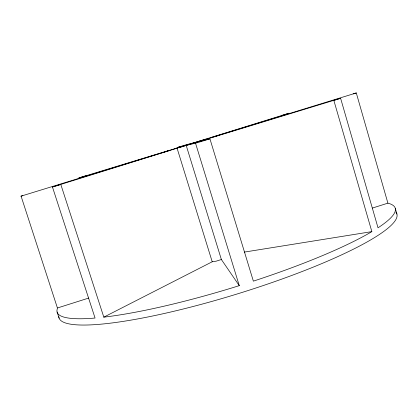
<?xml version="1.0" encoding="UTF-8"?>
<svg xmlns="http://www.w3.org/2000/svg" width="418" height="418" viewBox="0 0 418 418"><rect width="100%" height="100%" fill="white"/><g stroke="black" fill="none" stroke-linecap="round" stroke-linejoin="round"><path stroke-width="0.63" d="M22.87 195.551L22.619 195.634A179.259 0.669 -17.1 0 0 21.072 196.141L57.512 308.254A176.861 28.178 -17.1 0 0 93.778 318.15L95.058 318.041L52.454 187.008L177.075 148.191L212.208 261.778L103.81 317.147L60.814 184.479L59.863 184.766A179.259 0.669 -17.1 0 1 53.3 186.752L52.454 187.008M372.401 208.065L387.899 203.148L388.395 203.279A176.861 28.178 -17.1 0 1 378.891 227.23L378.018 227.8L340.607 98.282L339.938 98.496A179.259 0.669 -17.1 0 1 334.63 100.163L333.851 100.409L371.858 231.624L370.829 232.23A176.861 28.178 -17.1 0 1 255.529 280.431L253.365 281.142L209.935 138.839L197.704 141.854M57.668 307.909L88.752 298.05M103.81 317.147L105.231 316.98A176.861 28.178 -17.1 0 0 237.079 286.335L239.268 285.651L221.373 259.515L216.195 261.161L212.208 261.778M213.718 136.874L217.015 135.845L216.54 135.97M86.291 175.628L85.476 175.884A179.259 0.669 -17.1 0 0 79.592 177.713L78.809 177.958L175.419 148.521L289.157 113.205L288.321 113.461A179.259 0.669 -17.1 0 0 282.108 115.352L281.246 115.619M167.979 150.841L164.635 151.906M183.34 146.112L174.813 148.771L184.824 145.778M197.839 141.77L206.304 139.126L195.817 142.266M20.9 196.199L168.736 150.72M387.899 203.148L356.288 92.948L211.242 137.527M180.942 147.016L340.607 98.282M221.373 259.515L186.198 145.396L197.103 142.794A179.259 0.669 -17.1 0 0 208.399 139.314L209.935 138.839M353.184 93.857L353.555 93.752A179.259 0.669 -17.1 0 1 355.995 93.031L356.288 92.948M194.386 142.669L186.266 144.732A179.259 0.669 -17.1 0 0 179.17 146.917L178.199 147.214L183.664 145.971M244.264 252.106L371.858 231.624M57.099 312.011L59.131 318.197M195.551 143.269L239.268 285.651M395.266 208.295L396.912 214.058M396.515 213.076A176.741 29.516 -17.1 0 1 235.731 294.408A176.741 29.516 -17.1 0 1 58.807 316.64M395.914 212.172A176.741 29.516 -17.1 0 1 396.243 212.616"/></g></svg>
